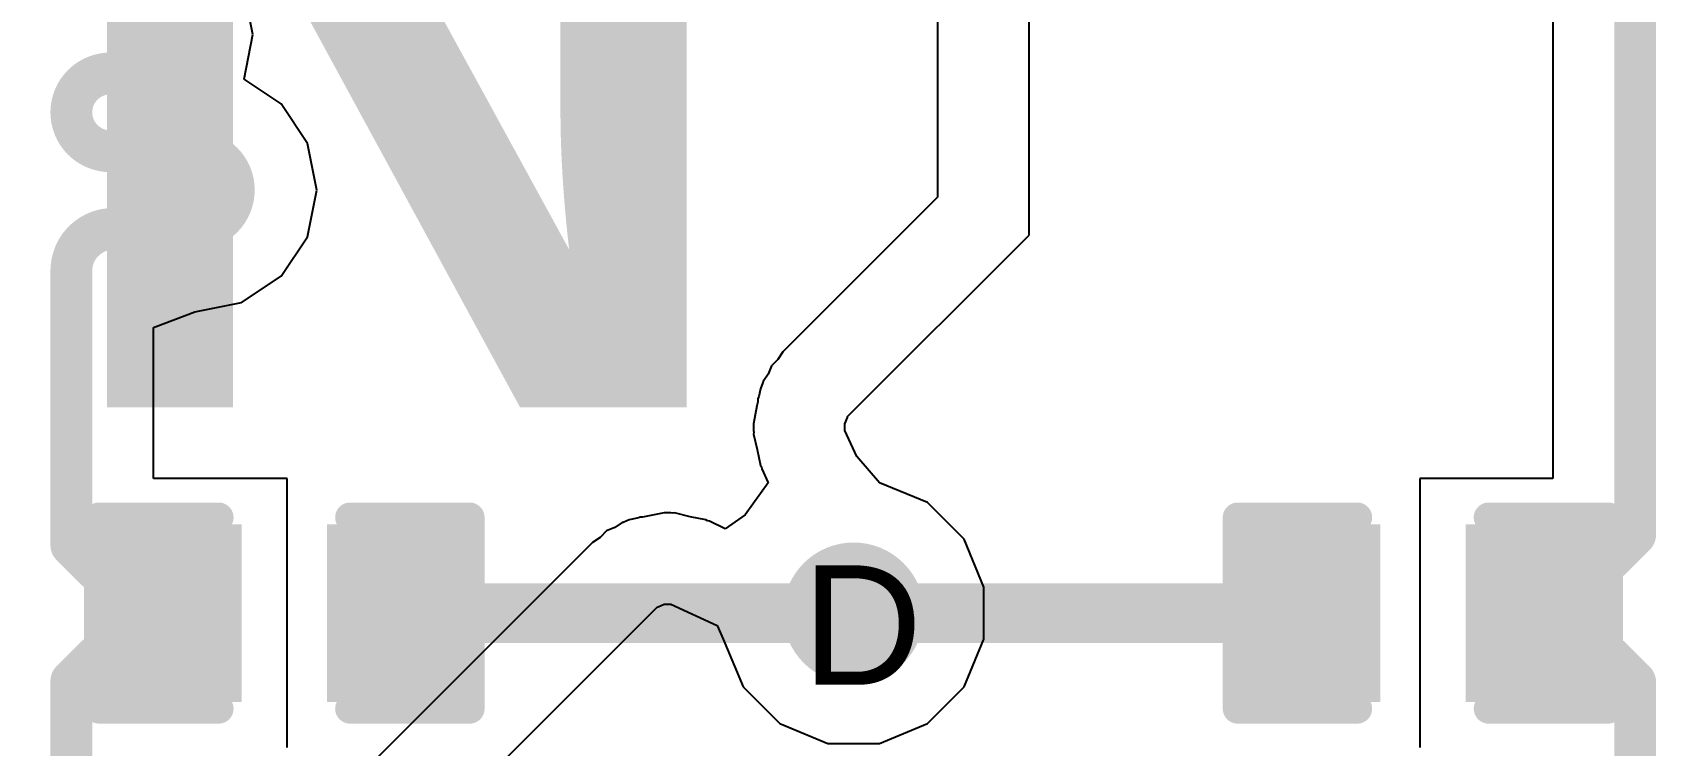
# Model space of a CAD drawing. Header units: inches. Extents: x -11 to 5428, y 0 to 5423.
# Drawn here: x 187.48 to 194.39, y 23.26 to 26.29 of the extents above; entities that cross this region are included whole.
import ezdxf

# ---------------------------------------------------------------- set-up
doc = ezdxf.new("R2010")
doc.units = ezdxf.units.IN
for name, color, linetype in [('Bottom Layer', 5, 'Continuous'), ('Drill Drawing', 1, 'Continuous'), ('GND', 16, 'Continuous'), ('PWR', 76, 'Continuous'), ('Top Layer', 1, 'Continuous'), ('Top Overlay', 2, 'Continuous'), ('Top Paste', 8, 'Continuous'), ('Top Solder', 216, 'Continuous'), ('Via Holes', 16, 'Continuous')]:
    doc.layers.add(name, color=color, linetype=linetype)
doc.styles.add('Arial', font='', dxfattribs={"height": 0.2})
doc.styles.add('Arial_Bold', font='', dxfattribs={"height": 0.2})
doc.styles.get('Arial').set_extended_font_data('Arial')
doc.styles.get('Arial_Bold').set_extended_font_data('Arial', bold=True)

# ---------------------------------------------------------------- blocks, each defined once
blk = doc.blocks.new('C___0402_321')
at = {"layer": 'Top Layer'}
for points in [[(-0.6985, -0.3175), (-0.6985, 0.3175), (-0.2413, 0.3175), (-0.2413, -0.3175)], [(0.2413, -0.3175), (0.2413, 0.3175), (0.6985, 0.3175), (0.6985, -0.3175)]]:
    blk.add_hatch(color=1, dxfattribs=at).paths.add_polyline_path(points)
at = {"layer": 'Top Paste'}
for points in [[(-0.6985, -0.3175), (-0.6985, 0.3175), (-0.2413, 0.3175), (-0.2413, -0.3175)], [(0.2413, -0.3175), (0.2413, 0.3175), (0.6985, 0.3175), (0.6985, -0.3175)]]:
    blk.add_hatch(color=8, dxfattribs=at).paths.add_polyline_path(points)
at = {"layer": 'Top Solder'}
for points in [[(-0.7585, -0.3775), (-0.7585, 0.3775), (-0.1813, 0.3775), (-0.1813, -0.3775)], [(0.1813, -0.3775), (0.1813, 0.3775), (0.7585, 0.3775), (0.7585, -0.3775)]]:
    blk.add_hatch(color=216, dxfattribs=at).paths.add_polyline_path(points)
at = {"layer": 'Top Overlay'}
for points in [[(-0.7874, -0.4064, 0.127, 0.127, 0), (-0.7874, 0.4064, 0.127, 0.127, 0)], [(-0.7874, 0.4064, 0.127, 0.127, 0), (-0.2794, 0.4064, 0.127, 0.127, 0)], [(0.2794, 0.4064, 0.127, 0.127, 0), (0.7874, 0.4064, 0.127, 0.127, 0)], [(0.7874, -0.4064, 0.127, 0.127, 0), (0.7874, 0.4064, 0.127, 0.127, 0)], [(-0.7874, -0.4064, 0.127, 0.127, 0), (-0.2794, -0.4064, 0.127, 0.127, 0)], [(0.2794, -0.4064, 0.127, 0.127, 0), (0.7874, -0.4064, 0.127, 0.127, 0)]]:
    blk.add_lwpolyline(points, format="xyseb", dxfattribs=at)
for points in [[(-0.8191, 0.4064, 0.0635, 0.0635, 1), (-0.7556, 0.4064, 0.0635, 0.0635, 1)], [(-0.8191, 0.4064, 0.0635, 0.0635, 1), (-0.7556, 0.4064, 0.0635, 0.0635, 1)], [(-0.3111, 0.4064, 0.0635, 0.0635, 1), (-0.2476, 0.4064, 0.0635, 0.0635, 1)], [(0.2477, 0.4064, 0.0635, 0.0635, 1), (0.3112, 0.4064, 0.0635, 0.0635, 1)], [(0.7557, 0.4064, 0.0635, 0.0635, 1), (0.8192, 0.4064, 0.0635, 0.0635, 1)], [(0.7557, 0.4064, 0.0635, 0.0635, 1), (0.8192, 0.4064, 0.0635, 0.0635, 1)], [(-0.8191, -0.4064, 0.0635, 0.0635, 1), (-0.7556, -0.4064, 0.0635, 0.0635, 1)], [(-0.8191, -0.4064, 0.0635, 0.0635, 1), (-0.7556, -0.4064, 0.0635, 0.0635, 1)], [(-0.3111, -0.4064, 0.0635, 0.0635, 1), (-0.2476, -0.4064, 0.0635, 0.0635, 1)], [(0.2477, -0.4064, 0.0635, 0.0635, 1), (0.3112, -0.4064, 0.0635, 0.0635, 1)], [(0.7557, -0.4064, 0.0635, 0.0635, 1), (0.8192, -0.4064, 0.0635, 0.0635, 1)], [(0.7557, -0.4064, 0.0635, 0.0635, 1), (0.8192, -0.4064, 0.0635, 0.0635, 1)]]:
    blk.add_lwpolyline(points, format="xyseb", close=True, dxfattribs=at)
blk = doc.blocks.new('C___0402_322')
at = {"layer": 'Top Layer'}
for points in [[(-0.6985, -0.3175), (-0.6985, 0.3175), (-0.2413, 0.3175), (-0.2413, -0.3175)], [(0.2413, -0.3175), (0.2413, 0.3175), (0.6985, 0.3175), (0.6985, -0.3175)]]:
    blk.add_hatch(color=1, dxfattribs=at).paths.add_polyline_path(points)
at = {"layer": 'Top Paste'}
for points in [[(-0.6985, -0.3175), (-0.6985, 0.3175), (-0.2413, 0.3175), (-0.2413, -0.3175)], [(0.2413, -0.3175), (0.2413, 0.3175), (0.6985, 0.3175), (0.6985, -0.3175)]]:
    blk.add_hatch(color=8, dxfattribs=at).paths.add_polyline_path(points)
at = {"layer": 'Top Solder'}
for points in [[(-0.7585, -0.3775), (-0.7585, 0.3775), (-0.1813, 0.3775), (-0.1813, -0.3775)], [(0.1813, -0.3775), (0.1813, 0.3775), (0.7585, 0.3775), (0.7585, -0.3775)]]:
    blk.add_hatch(color=216, dxfattribs=at).paths.add_polyline_path(points)
at = {"layer": 'Top Overlay'}
for points in [[(-0.7874, 0.4064, 0.127, 0.127, 0), (-0.7874, -0.4064, 0.127, 0.127, 0)], [(-0.2794, 0.4064, 0.127, 0.127, 0), (-0.7874, 0.4064, 0.127, 0.127, 0)], [(0.7874, 0.4064, 0.127, 0.127, 0), (0.2794, 0.4064, 0.127, 0.127, 0)], [(0.7874, 0.4064, 0.127, 0.127, 0), (0.7874, -0.4064, 0.127, 0.127, 0)], [(-0.2794, -0.4064, 0.127, 0.127, 0), (-0.7874, -0.4064, 0.127, 0.127, 0)], [(0.7874, -0.4064, 0.127, 0.127, 0), (0.2794, -0.4064, 0.127, 0.127, 0)]]:
    blk.add_lwpolyline(points, format="xyseb", dxfattribs=at)
for points in [[(-0.8192, 0.4064, 0.0635, 0.0635, 1), (-0.7557, 0.4064, 0.0635, 0.0635, 1)], [(-0.8192, 0.4064, 0.0635, 0.0635, 1), (-0.7557, 0.4064, 0.0635, 0.0635, 1)], [(-0.3112, 0.4064, 0.0635, 0.0635, 1), (-0.2477, 0.4064, 0.0635, 0.0635, 1)], [(0.2476, 0.4064, 0.0635, 0.0635, 1), (0.3111, 0.4064, 0.0635, 0.0635, 1)], [(0.7556, 0.4064, 0.0635, 0.0635, 1), (0.8191, 0.4064, 0.0635, 0.0635, 1)], [(0.7556, 0.4064, 0.0635, 0.0635, 1), (0.8191, 0.4064, 0.0635, 0.0635, 1)], [(-0.8192, -0.4064, 0.0635, 0.0635, 1), (-0.7557, -0.4064, 0.0635, 0.0635, 1)], [(-0.8192, -0.4064, 0.0635, 0.0635, 1), (-0.7557, -0.4064, 0.0635, 0.0635, 1)], [(-0.3112, -0.4064, 0.0635, 0.0635, 1), (-0.2477, -0.4064, 0.0635, 0.0635, 1)], [(0.2476, -0.4064, 0.0635, 0.0635, 1), (0.3111, -0.4064, 0.0635, 0.0635, 1)], [(0.7556, -0.4064, 0.0635, 0.0635, 1), (0.8191, -0.4064, 0.0635, 0.0635, 1)], [(0.7556, -0.4064, 0.0635, 0.0635, 1), (0.8191, -0.4064, 0.0635, 0.0635, 1)]]:
    blk.add_lwpolyline(points, format="xyseb", close=True, dxfattribs=at)

msp = doc.modelspace()

# ---------------------------------------------------------------- hatches: boundary and pattern name
at = {"layer": 'Bottom Layer'}
h = msp.add_hatch(color=5, dxfattribs=at)
edge = h.paths.add_edge_path()
edge.add_arc((190.9737, 23.8189), 0.3, 0, 360)
at = {"layer": 'GND'}
h = msp.add_hatch(color=16, dxfattribs=at)
edge = h.paths.add_edge_path()
edge.add_arc((190.9737, 23.8189), 0.3, 0, 360)
at = {"layer": 'PWR'}
h = msp.add_hatch(color=76, dxfattribs=at)
edge = h.paths.add_edge_path()
edge.add_arc((190.9737, 23.8189), 0.3, 0, 360)
at = {"layer": 'Top Layer'}
h = msp.add_hatch(color=1, dxfattribs=at)
edge = h.paths.add_edge_path()
edge.add_arc((190.9737, 23.8189), 0.3, 0, 360)
at = {"layer": 'Via Holes'}
h = msp.add_hatch(color=7, dxfattribs=at)
edge = h.paths.add_edge_path()
edge.add_arc((190.9737, 23.8189), 0.15, 0, 360)

# ---------------------------------------------------------------- linework, layer by layer
at = {"layer": 'PWR'}
for p, q in [((191.3307, 29.3812), (191.3307, 25.5863)), ((191.7192, 25.4254), (191.7192, 29.3812)), ((191.3307, 25.5863), (190.6731, 24.9287)), ((190.9478, 24.654), (191.7192, 25.4254)), ((190.6248, 24.8698), (190.6102, 24.8345)), ((190.6519, 24.8969), (190.6248, 24.8698)), ((190.6731, 24.9287), (190.6519, 24.8969)), ((190.5882, 24.7989), (190.5772, 24.7726)), ((190.5889, 24.8027), (190.5882, 24.7989)), ((190.6102, 24.8345), (190.5889, 24.8027)), ((190.5668, 24.7298), (190.5661, 24.7261)), ((190.5661, 24.7261), (190.5661, 24.7164)), ((190.5705, 24.7387), (190.5668, 24.7298)), ((190.5772, 24.7725), (190.5705, 24.7387)), ((190.5772, 24.7726), (190.5772, 24.7725)), ((190.5772, 24.7725), (190.5772, 24.7725)), ((190.5628, 24.7002), (190.5477, 24.6239)), ((190.5661, 24.7164), (190.5628, 24.7002)), ((190.5477, 24.6239), (190.5477, 24.6239)), ((190.5477, 24.6239), (190.5477, 24.6239)), ((190.5477, 24.6239), (190.5477, 24.5953)), ((190.5477, 24.5953), (190.5492, 24.5876)), ((190.5492, 24.5876), (190.548, 24.5797)), ((190.9361, 24.6239), (190.9471, 24.6503)), ((190.9361, 24.5954), (190.9361, 24.6239)), ((190.9876, 24.484), (190.9361, 24.5954)), ((190.9471, 24.6503), (190.9478, 24.654)), ((190.548, 24.5797), (190.5639, 24.5135)), ((190.5639, 24.5135), (190.5773, 24.4467)), ((191.0839, 24.3729), (190.9876, 24.484)), ((190.5773, 24.4467), (190.5817, 24.4401)), ((190.5817, 24.4401), (190.5835, 24.4324)), ((190.5835, 24.4324), (190.6109, 24.3731)), ((190.6109, 24.3731), (190.5132, 24.2366)), ((191.2875, 24.2886), (191.0839, 24.3729)), ((190.1688, 24.245), (190.0763, 24.2266)), ((190.1973, 24.245), (190.1688, 24.245)), ((190.2051, 24.2434), (190.1973, 24.245)), ((190.213, 24.2447), (190.2051, 24.2434)), ((190.2792, 24.2287), (190.213, 24.2447)), ((191.4434, 24.1328), (191.2875, 24.2886)), ((189.9582, 24.1825), (189.9228, 24.1678)), ((189.99, 24.2037), (189.9582, 24.1825)), ((189.9937, 24.2045), (189.99, 24.2037)), ((190.0201, 24.2154), (189.9937, 24.2045)), ((189.9937, 24.2045), (189.9937, 24.2045)), ((190.0539, 24.2221), (190.0201, 24.2154)), ((190.0629, 24.2258), (190.0539, 24.2221)), ((190.0666, 24.2266), (190.0629, 24.2258)), ((190.0763, 24.2266), (190.0666, 24.2266)), ((190.346, 24.2154), (190.2792, 24.2287)), ((190.3526, 24.211), (190.346, 24.2154)), ((190.3604, 24.2091), (190.3526, 24.211)), ((190.4282, 24.1777), (190.3604, 24.2091)), ((190.5132, 24.2366), (190.4282, 24.1777)), ((189.864, 24.1195), (188.3552, 22.6107)), ((189.8958, 24.1408), (189.864, 24.1195)), ((189.9228, 24.1678), (189.8958, 24.1408)), ((191.5277, 23.9291), (191.4434, 24.1328)), ((191.5277, 23.7088), (191.5277, 23.9291)), ((190.1116, 23.8178), (190.1386, 23.8448)), ((190.1386, 23.8448), (190.1424, 23.8456)), ((190.1424, 23.8456), (190.1688, 23.8565)), ((190.1688, 23.8565), (190.1973, 23.8565)), ((190.1973, 23.8565), (190.394, 23.7655)), ((188.5161, 22.2223), (190.1116, 23.8178)), ((190.394, 23.7655), (190.4197, 23.7087)), ((190.4197, 23.7087), (190.504, 23.5051)), ((191.4434, 23.5051), (191.5277, 23.7088)), ((190.504, 23.5051), (190.6599, 23.3493)), ((191.2875, 23.3493), (191.4434, 23.5051)), ((190.6599, 23.3493), (190.8635, 23.2649)), ((191.0839, 23.2649), (191.2875, 23.3493)), ((190.8635, 23.2649), (191.0839, 23.2649))]:
    msp.add_line(p, q, dxfattribs=at)
at = {"layer": 'Top Layer'}
for p, q in [((193.9454, 27.386), (193.9454, 24.3905)), ((188.4208, 26.2772), (188.3813, 26.4755)), ((188.3832, 26.0882), (188.4208, 26.2772)), ((188.5404, 25.9831), (188.3832, 26.0882)), ((188.6527, 25.8151), (188.5404, 25.9831)), ((188.6921, 25.6168), (188.6527, 25.8151)), ((188.6527, 25.4186), (188.6921, 25.6168)), ((188.5404, 25.2506), (188.6527, 25.4186)), ((188.3724, 25.1383), (188.5404, 25.2506)), ((187.9984, 25.0326), (188.1742, 25.0989)), ((188.1742, 25.0989), (188.3724, 25.1383)), ((188.1742, 25.0989), (188.1742, 25.0989)), ((187.9984, 24.3905), (187.9984, 25.0326)), ((188.5668, 24.3905), (187.9984, 24.3905)), ((188.5668, 23.2475), (188.5668, 24.3905)), ((193.9454, 24.3905), (193.3806, 24.3905)), ((193.3806, 24.3905), (193.3806, 23.2475))]:
    msp.add_line(p, q, dxfattribs=at)
for points in [[(194.295, 24.1517, 0.1778, 0.1778, 0), (194.295, 27.6229, 0.1778, 0.1778, 0)], [(187.9028, 26.4423, 0.1778, 0.1778, -1), (187.9028, 26.1121, 0.1778, 0.1778, 0)], [(187.8139, 25.7819, 0.1778, 0.1778, -1), (187.8139, 26.1121, 0.1778, 0.1778, 0)], [(187.8139, 26.1121, 0.1778, 0.1778, 0), (187.9028, 26.1121, 0.1778, 0.1778, 0)], [(187.8139, 25.7819, 0.1778, 0.1778, 0), (188.1742, 25.7819, 0.1778, 0.1778, 0)], [(188.1742, 25.7819, 0.1778, 0.1778, -1), (188.1742, 25.4517, 0.1778, 0.1778, 0)], [(187.6488, 25.2739, 0.1778, 0.1778, -0.414214), (187.8266, 25.4517, 0.1778, 0.1778, 0)], [(187.8266, 25.4517, 0.1778, 0.1778, 0), (188.1742, 25.4517, 0.1778, 0.1778, 0)], [(187.6488, 24.8548, 0.1778, 0.1778, 0), (187.6488, 25.2739, 0.1778, 0.1778, 0)], [(187.6488, 24.1074, 0.1778, 0.1778, 0), (187.6488, 24.8548, 0.1778, 0.1778, 0)], [(187.6488, 24.1074, 0.1778, 0.1778, 0), (187.753, 24.0033, 0.1778, 0.1778, 0)], [(194.1909, 24.0475, 0.1778, 0.1778, 0), (194.295, 24.1517, 0.1778, 0.1778, 0)], [(193.8632, 23.9078, 0.1778, 0.1778, 0), (194.0029, 24.0475, 0.1778, 0.1778, 0)], [(194.0029, 24.0475, 0.1778, 0.1778, 0), (194.1909, 24.0475, 0.1778, 0.1778, 0)], [(187.753, 24.0033, 0.1778, 0.1778, 0), (187.9445, 24.0033, 0.1778, 0.1778, 0)], [(187.9445, 24.0033, 0.1778, 0.1778, 0), (188.0842, 23.8636, 0.1778, 0.1778, 0)], [(193.8632, 23.8189, 0.1778, 0.1778, 0), (193.8632, 23.9078, 0.1778, 0.1778, 0)], [(188.0842, 23.8189, 0.1778, 0.1778, 0), (188.0842, 23.8636, 0.1778, 0.1778, 0)], [(188.0842, 23.7743, 0.1778, 0.1778, 0), (188.0842, 23.8189, 0.1778, 0.1778, 0)], [(189.024, 23.8189, 0.254, 0.254, 0), (192.9234, 23.8189, 0.254, 0.254, 0)], [(193.8632, 23.7707, 0.1778, 0.1778, 0), (193.8632, 23.8189, 0.1778, 0.1778, 0)], [(187.9445, 23.6346, 0.1778, 0.1778, 0), (188.0842, 23.7743, 0.1778, 0.1778, 0)], [(193.8632, 23.7707, 0.1778, 0.1778, 0), (194.0029, 23.631, 0.1778, 0.1778, 0)], [(187.6488, 23.5304, 0.1778, 0.1778, 0), (187.753, 23.6346, 0.1778, 0.1778, 0)], [(187.753, 23.6346, 0.1778, 0.1778, 0), (187.9445, 23.6346, 0.1778, 0.1778, 0)], [(194.0029, 23.631, 0.1778, 0.1778, 0), (194.1909, 23.631, 0.1778, 0.1778, 0)], [(194.1909, 23.631, 0.1778, 0.1778, 0), (194.295, 23.5268, 0.1778, 0.1778, 0)], [(187.6488, 23.0087, 0.1778, 0.1778, 0), (187.6488, 23.5304, 0.1778, 0.1778, 0)], [(194.295, 23.0087, 0.1778, 0.1778, 0), (194.295, 23.5268, 0.1778, 0.1778, 0)]]:
    msp.add_lwpolyline(points, format="xyseb", dxfattribs=at)
for points in [[(187.7695, 26.1121, 0.0889, 0.0889, 1), (187.8584, 26.1121, 0.0889, 0.0889, 1)], [(187.7695, 26.1121, 0.0889, 0.0889, 1), (187.8584, 26.1121, 0.0889, 0.0889, 1)], [(187.8584, 26.1121, 0.0889, 0.0889, 1), (187.9473, 26.1121, 0.0889, 0.0889, 1)], [(187.8584, 26.1121, 0.0889, 0.0889, 1), (187.9473, 26.1121, 0.0889, 0.0889, 1)], [(187.7695, 25.7819, 0.0889, 0.0889, 1), (187.8584, 25.7819, 0.0889, 0.0889, 1)], [(187.7695, 25.7819, 0.0889, 0.0889, 1), (187.8584, 25.7819, 0.0889, 0.0889, 1)], [(188.1297, 25.7819, 0.0889, 0.0889, 1), (188.2186, 25.7819, 0.0889, 0.0889, 1)], [(188.1297, 25.7819, 0.0889, 0.0889, 1), (188.2186, 25.7819, 0.0889, 0.0889, 1)], [(187.7822, 25.4517, 0.0889, 0.0889, 1), (187.8711, 25.4517, 0.0889, 0.0889, 1)], [(187.7822, 25.4517, 0.0889, 0.0889, 1), (187.8711, 25.4517, 0.0889, 0.0889, 1)], [(188.1297, 25.4517, 0.0889, 0.0889, 1), (188.2186, 25.4517, 0.0889, 0.0889, 1)], [(188.1297, 25.4517, 0.0889, 0.0889, 1), (188.2186, 25.4517, 0.0889, 0.0889, 1)], [(187.6044, 25.2739, 0.0889, 0.0889, 1), (187.6933, 25.2739, 0.0889, 0.0889, 1)], [(187.6044, 25.2739, 0.0889, 0.0889, 1), (187.6933, 25.2739, 0.0889, 0.0889, 1)], [(187.6044, 24.8548, 0.0889, 0.0889, 1), (187.6933, 24.8548, 0.0889, 0.0889, 1)], [(187.6044, 24.8548, 0.0889, 0.0889, 1), (187.6933, 24.8548, 0.0889, 0.0889, 1)], [(187.6044, 24.1074, 0.0889, 0.0889, 1), (187.6933, 24.1074, 0.0889, 0.0889, 1)], [(187.6044, 24.1074, 0.0889, 0.0889, 1), (187.6933, 24.1074, 0.0889, 0.0889, 1)], [(194.2506, 24.1517, 0.0889, 0.0889, 1), (194.3395, 24.1517, 0.0889, 0.0889, 1)], [(194.2506, 24.1517, 0.0889, 0.0889, 1), (194.3395, 24.1517, 0.0889, 0.0889, 1)], [(193.9585, 24.0475, 0.0889, 0.0889, 1), (194.0474, 24.0475, 0.0889, 0.0889, 1)], [(193.9585, 24.0475, 0.0889, 0.0889, 1), (194.0474, 24.0475, 0.0889, 0.0889, 1)], [(194.1464, 24.0475, 0.0889, 0.0889, 1), (194.2353, 24.0475, 0.0889, 0.0889, 1)], [(194.1464, 24.0475, 0.0889, 0.0889, 1), (194.2353, 24.0475, 0.0889, 0.0889, 1)], [(187.7085, 24.0033, 0.0889, 0.0889, 1), (187.7974, 24.0033, 0.0889, 0.0889, 1)], [(187.7085, 24.0033, 0.0889, 0.0889, 1), (187.7974, 24.0033, 0.0889, 0.0889, 1)], [(187.9001, 24.0033, 0.0889, 0.0889, 1), (187.989, 24.0033, 0.0889, 0.0889, 1)], [(187.9001, 24.0033, 0.0889, 0.0889, 1), (187.989, 24.0033, 0.0889, 0.0889, 1)], [(193.8188, 23.9078, 0.0889, 0.0889, 1), (193.9077, 23.9078, 0.0889, 0.0889, 1)], [(193.8188, 23.9078, 0.0889, 0.0889, 1), (193.9077, 23.9078, 0.0889, 0.0889, 1)], [(188.0398, 23.8636, 0.0889, 0.0889, 1), (188.1287, 23.8636, 0.0889, 0.0889, 1)], [(188.0398, 23.8636, 0.0889, 0.0889, 1), (188.1287, 23.8636, 0.0889, 0.0889, 1)], [(188.0398, 23.8189, 0.0889, 0.0889, 1), (188.1287, 23.8189, 0.0889, 0.0889, 1)], [(188.0398, 23.8189, 0.0889, 0.0889, 1), (188.1287, 23.8189, 0.0889, 0.0889, 1)], [(188.9605, 23.8189, 0.127, 0.127, 1), (189.0875, 23.8189, 0.127, 0.127, 1)], [(192.8599, 23.8189, 0.127, 0.127, 1), (192.9869, 23.8189, 0.127, 0.127, 1)], [(193.8188, 23.8189, 0.0889, 0.0889, 1), (193.9077, 23.8189, 0.0889, 0.0889, 1)], [(193.8188, 23.8189, 0.0889, 0.0889, 1), (193.9077, 23.8189, 0.0889, 0.0889, 1)], [(188.0398, 23.7743, 0.0889, 0.0889, 1), (188.1287, 23.7743, 0.0889, 0.0889, 1)], [(188.0398, 23.7743, 0.0889, 0.0889, 1), (188.1287, 23.7743, 0.0889, 0.0889, 1)], [(193.8188, 23.7707, 0.0889, 0.0889, 1), (193.9077, 23.7707, 0.0889, 0.0889, 1)], [(193.8188, 23.7707, 0.0889, 0.0889, 1), (193.9077, 23.7707, 0.0889, 0.0889, 1)], [(187.7085, 23.6346, 0.0889, 0.0889, 1), (187.7974, 23.6346, 0.0889, 0.0889, 1)], [(187.7085, 23.6346, 0.0889, 0.0889, 1), (187.7974, 23.6346, 0.0889, 0.0889, 1)], [(187.9001, 23.6346, 0.0889, 0.0889, 1), (187.989, 23.6346, 0.0889, 0.0889, 1)], [(187.9001, 23.6346, 0.0889, 0.0889, 1), (187.989, 23.6346, 0.0889, 0.0889, 1)], [(193.9585, 23.631, 0.0889, 0.0889, 1), (194.0474, 23.631, 0.0889, 0.0889, 1)], [(193.9585, 23.631, 0.0889, 0.0889, 1), (194.0474, 23.631, 0.0889, 0.0889, 1)], [(194.1464, 23.631, 0.0889, 0.0889, 1), (194.2353, 23.631, 0.0889, 0.0889, 1)], [(194.1464, 23.631, 0.0889, 0.0889, 1), (194.2353, 23.631, 0.0889, 0.0889, 1)], [(187.6044, 23.5304, 0.0889, 0.0889, 1), (187.6933, 23.5304, 0.0889, 0.0889, 1)], [(187.6044, 23.5304, 0.0889, 0.0889, 1), (187.6933, 23.5304, 0.0889, 0.0889, 1)], [(194.2506, 23.5268, 0.0889, 0.0889, 1), (194.3395, 23.5268, 0.0889, 0.0889, 1)], [(194.2506, 23.5268, 0.0889, 0.0889, 1), (194.3395, 23.5268, 0.0889, 0.0889, 1)]]:
    msp.add_lwpolyline(points, format="xyseb", close=True, dxfattribs=at)

# ---------------------------------------------------------------- block references
at = {"rotation": 180}
msp.add_blockref('C___0402_322', (188.5541, 23.819), dxfattribs=at)
msp.add_blockref('C___0402_321', (193.3933, 23.819))

# ---------------------------------------------------------------- texts
at = {"layer": 'Drill Drawing', "style": 'Arial'}
msp.add_text('D', height=0.508, dxfattribs=at).set_placement((190.7536, 23.5142))
at = {"layer": 'Top Overlay', "style": 'Arial_Bold'}
msp.add_text(' IN     ETHERCAT    OUT', height=2.999999, dxfattribs=at).set_placement((185.1914, 24.6934))

doc.saveas('drawing.dxf')
